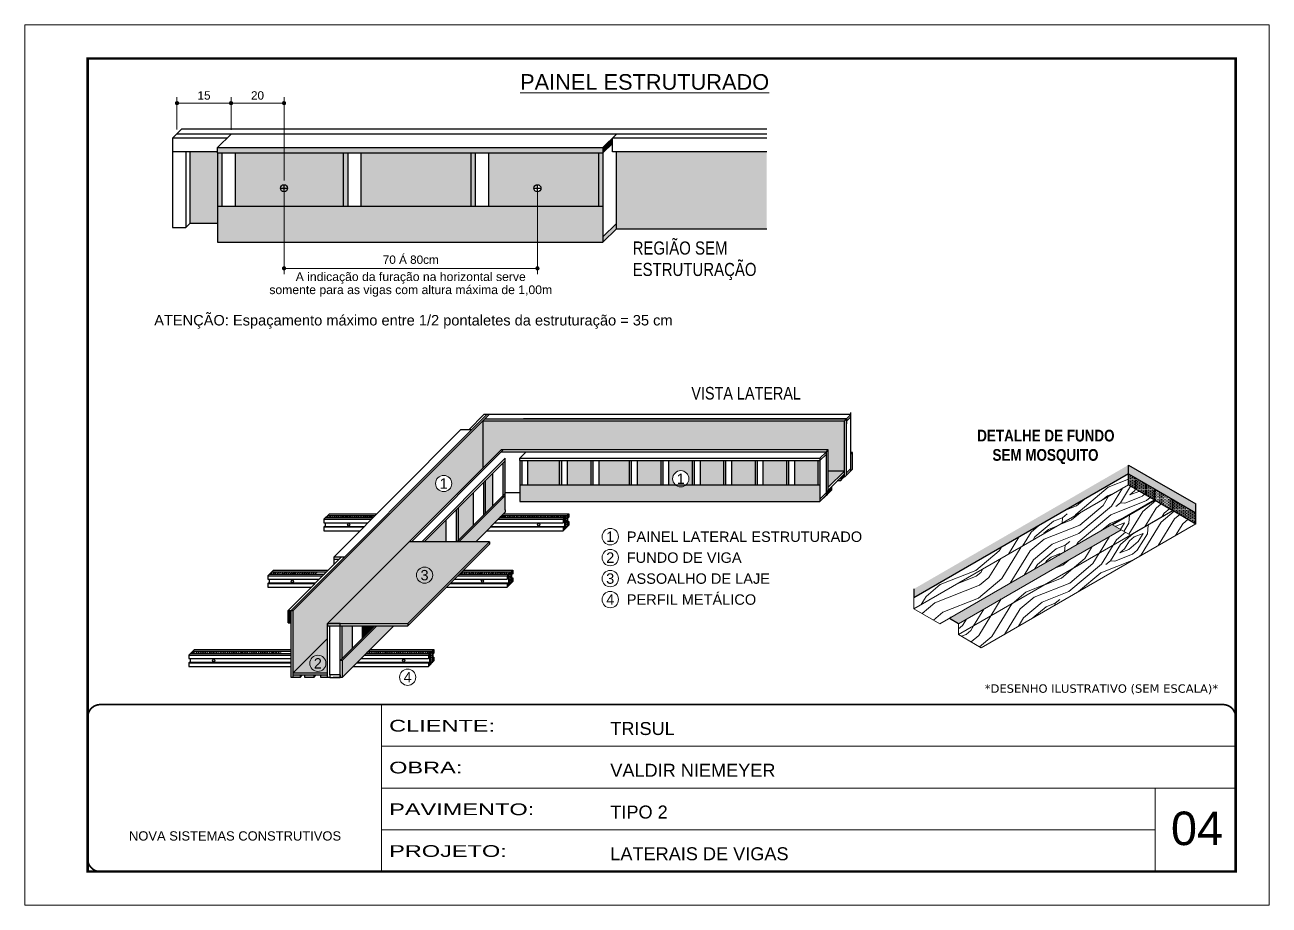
# Model space of a CAD drawing. Extents: x 3330 to 22105, y 1197 to 30204.
# Drawn here: x 17615 to 19100, y 28763 to 29813 of the extents above; entities that cross this region are included whole.
import ezdxf
from ezdxf.enums import TextEntityAlignment as Align

# ---------------------------------------------------------------- set-up
doc = ezdxf.new("R2010")
doc.units = 0
doc.linetypes.add('CONTINUO', pattern=[0])
doc.linetypes.add('DASHED', pattern=[0.75, 0.5, -0.25])
for name, color, linetype, lineweight in [('CARIMBO', 255, 'Continuous', 9), ('Demarcação 1', 251, 'Continuous', 9), ('Folhas', 255, 'Continuous', 9), ('fundo', 100, 'Continuous', 9), ('Madeira', 126, 'Continuous', 18), ('SARRAFO DE PRESSAO', 251, 'DASHED', 9)]:
    doc.layers.add(name, color=color, linetype=linetype, lineweight=lineweight)
for name, color, linetype in [('COTA', 241, 'Continuous'), ('HACHURA MADEIRAS', 1, 'Continuous'), ('material do compensado', 7, 'Continuous'), ('texto', 7, 'Continuous')]:
    doc.layers.add(name, color=color, linetype=linetype)
doc.layers.add('Demarcação 2', color=7, linetype='Continuous', lineweight=9, true_color=0xe0e0e0)
doc.styles.add('ARIAL', font='arial.ttf')
doc.styles.add('CESAR1', font='arial.ttf', dxfattribs={"oblique": 15})
doc.styles.add('ROMANC', font='techb___.ttf', dxfattribs={"height": 2.5})
doc.styles.get("Standard").update_dxf_attribs({"font": 'arial.ttf'})
doc.styles.add('stylellllll', font='verdana.ttf', dxfattribs={"height": 2})
doc.styles.add('Tecnologia', font='')
doc.styles.add('texto', font='ARIALN.TTF')
doc.styles.get('Tecnologia').set_extended_font_data('Forgotten Futurist')
doc.dimstyles.new('1x', dxfattribs={"dimtxt": 10, "dimasz": 5, "dimexe": 7, "dimexo": 5, "dimgap": 4, "dimtad": 1, "dimdec": 1, "dimdsep": 46, "dimtxsty": 'Standard', "dimblk": 'DOT', "dimcen": 0.09, "dimclrd": 4, "dimclre": 4, "dimclrt": 2, "dimadec": 0, "dimazin": 2, "dimtfac": 1, "dimtdec": 1, "dimtmove": 0, "dimatfit": 3, "dimldrblk": 'DOT', "dimfxl": 1, "dimtolj": 1, "dimtzin": 0, "dimlwd": 9, "dimlwe": 9, "dimarcsym": 0})
pattern_1 = [(45, (15393.5628, 77452.4135), (0.99436891, 3.64601934), [4.6875, -0.9375, 0, -0.9375])]
pattern_2 = [(355, (-30733.11, 26415.57), (111.07494, 93.20294), [5.12645, -97.40264]), (85, (-30689.13, 26447.74), (-93.20294, 111.07494), [10.2529, -92.27619]), (40, (-30710.45, 26439.314), (8.936, 102.13894), [7.24881, -21.74642, 7.24881, -14.497615, 50.751904, -43.50449]), (40, (-30738.666, 26410.91), (8.936, 102.13894), [7.24983, -14.49967, 7.24983, -115.99871]), (40, (-30702.02, 26417.99), (8.936, 102.13894), [7.24983, -137.7482]), (40, (-30692.256, 26411.99), (8.936, 102.13894), [7.24983, -137.7482]), (40, (-30706.68, 26423.55), (8.936, 102.13894), [7.24983, -137.7482]), (40, (-30711.344, 26429.1), (8.936, 102.13894), [14.49967, -130.49838]), (40, (-30679.11, 26503.47), (8.936, 102.13894), [14.49967, -130.49838]), (40, (-30721.11, 26435.1), (8.936, 102.13894), [28.99933, -115.99871]), (40, (-30725.77, 26440.655), (8.936, 102.13894), [28.99933, -115.99871]), (40, (-30656.7, 26465.49), (8.936, 102.13894), [28.99933, -115.99871]), (40, (-30729.984, 26451.315), (8.936, 102.13894), [21.7497, -123.24834]), (40, (-30749.07, 26468.42), (8.936, 102.13894), [21.7497, -123.24834]), (40, (-30739.75, 26457.316), (8.936, 102.13894), [21.7497, -123.24834]), (40, (-30670.68, 26482.15), (8.936, 102.13894), [36.24951, -108.74853]), (40, (-30680.45, 26488.15), (8.936, 102.13894), [36.24951, -108.74853]), (40, (-30672.47, 26461.72), (8.936, 102.13894), [50.74931, -94.24873]), (21.56505, (-30722.004, 26424.887), (102.138945, -8.936), [11.4631, -217.79893]), (21.56505, (-30698.896, 26453.74), (102.138945, -8.936), [11.4631, -217.79893]), (21.56505, (-30704.896, 26443.974), (102.138945, -8.936), [11.4631, -217.79893]), (21.56505, (-30728.005, 26415.12), (102.138945, -8.936), [22.9262, -206.33583]), (21.56505, (-30703.556, 26459.295), (102.138945, -8.936), [34.3893, -194.87273]), (21.56505, (-30713.323, 26465.296), (102.138945, -8.936), [45.8524, -183.40963]), (21.56505, (-30723.09, 26471.296), (102.138945, -8.936), [45.8524, -183.40963]), (21.56505, (-30735.73, 26503.28), (102.138945, -8.936), [45.8524, -183.40963]), (21.56505, (-30736.624, 26493.064), (102.138945, -8.936), [57.3155, -171.94653]), (21.56505, (-30732.41, 26482.404), (102.138945, -8.936), [57.3155, -171.94653]), (58.43495, (-30700.236, 26438.42), (8.936, 102.138945), [11.4631, -217.79893]), (58.43495, (-30716.45, 26429.547), (8.936, 102.138945), [11.4631, -217.79893]), (58.43495, (-30733.11, 26415.567), (8.936, 102.138945), [22.9262, -206.33583]), (58.43495, (-30701.13, 26428.207), (8.936, 102.138945), [22.9262, -206.33583]), (58.43495, (-30743.773, 26411.353), (8.936, 102.138945), [34.3893, -194.87273]), (58.43495, (-30753.986, 26412.247), (8.936, 102.138945), [45.8524, -183.40963]), (58.43495, (-30661.615, 26409.31), (8.936, 102.138945), [45.8524, -183.40963]), (58.43495, (-30696.47, 26422.653), (8.936, 102.138945), [45.8524, -183.40963]), (58.43495, (-30676.935, 26410.65), (8.936, 102.138945), [57.3155, -171.94653]), (58.43495, (-30686.703, 26416.652), (8.936, 102.138945), [57.3155, -171.94653])]
pattern_3 = [(0, (-19840.5948, 18661.6152), (0.82275303, 1.645506056), [0, -1.645506056])]

# ---------------------------------------------------------------- blocks, each defined once
blk = doc.blocks.new('9999999999')
at = {"color": 30, "linetype": 'CONTINUO'}
for p, q in [((98564.6, 34230.2), (98564.6, 34429.4)), ((98564.6, 34379.6), (99584, 34379.6)), ((98564.6, 34329.8), (99488, 34329.8)), ((99584, 34329.8), (99488, 34329.8)), ((99488, 34329.8), (99488, 34230.2)), ((98564.6, 34280), (99488, 34280))]:
    blk.add_line(p, q, dxfattribs=at)
at = {"color": 30, "linetype": 'CONTINUO', "const_width": 2}
blk.add_lwpolyline([(99584, 34230.2), (99584, 34414.4, 0.414214), (99569, 34429.4), (98229, 34429.4, 0.414214), (98214, 34414.4), (98214, 34245.2, 0.414214), (98229, 34230.2), (99584, 34230.2)], format="xyb", dxfattribs=at)
at = {"layer": 'Folhas'}
blk.add_lwpolyline([(98139, 34190.2), (99624, 34190.2), (99624, 35240.2), (98139, 35240.2)], close=True, dxfattribs=at)
at = {"layer": 'Folhas', "color": 30, "const_width": 3}
blk.add_lwpolyline([(98214, 34230.2), (99584, 34230.2), (99584, 35200.2), (98214, 35200.2)], close=True, dxfattribs=at)
at = {"color": 7, "linetype": 'Continuous', "ltscale": 5, "style": 'ARIAL'}
for s, height, p in [('TRISUL', 15.48, (98837.7, 34393.1)), ('VALDIR NIEMEYER', 15.483, (98837.7, 34343.3)), ('TIPO 2', 15.48, (98837.7, 34293.5)), ('NOVA SISTEMAS CONSTRUTIVOS', 11.059, (98263.2, 34267.2)), ('LATERAIS DE VIGAS', 15.483, (98837.7, 34243.7))]:
    blk.add_text(s, height=height, dxfattribs=at).set_placement(p)
at = {"layer": 'Folhas', "color": 7, "style": 'Tecnologia', "width": 1.5}
for s, p in [('CLIENTE:', (98573.7, 34397.2)), ('OBRA:', (98573.7, 34347.3)), ('PAVIMENTO:', (98573.7, 34297.5)), ('PROJETO:', (98573.7, 34247.7))]:
    blk.add_text(s, height=14, dxfattribs=at).set_placement(p)
blk = doc.blocks.new('_Dot')
at = {"color": 0, "linetype": 'ByBlock', "lineweight": -2}
blk.add_line((-0.5, 0), (-1, 0), dxfattribs=at)
at = {"color": 0, "linetype": 'ByBlock', "const_width": 0.5}
blk.add_lwpolyline([(-0.25, 0, 1), (0.25, 0, 1)], format="xyb", close=True, dxfattribs=at)
blk = doc.blocks.new('*D251')
at = {"layer": 'COTA', "color": 4, "lineweight": 9, "transparency": 16777216}
for p, q in [((17796.1, 29688.3), (17796.1, 29726.8)), ((17801.1, 29719.8), (17855.6, 29719.8)), ((17860.6, 29688), (17860.6, 29726.8))]:
    blk.add_line(p, q, dxfattribs=at)
at = {"layer": 'Defpoints', "color": 0, "transparency": 16777216}
for p in [(17860.6, 29719.8), (17796.1, 29683.3), (17860.6, 29683)]:
    blk.add_point(p, dxfattribs=at)
at = {"layer": 'COTA', "color": 4, "lineweight": 9, "transparency": 16777216, "xscale": 5, "yscale": 5, "zscale": 5, "rotation": 180}
blk.add_blockref('_Dot', (17796.1, 29719.8), dxfattribs=at)
at = {"layer": 'COTA', "color": 4, "lineweight": 9, "transparency": 16777216, "xscale": 5, "yscale": 5, "zscale": 5}
blk.add_blockref('_Dot', (17860.6, 29719.8), dxfattribs=at)
at = {"layer": 'COTA', "color": 2, "transparency": 16777216, "insert": (17828.4, 29728.9), "char_height": 10, "attachment_point": 5}
blk.add_mtext('\\A1;15', dxfattribs=at)
blk = doc.blocks.new('*D252')
at = {"layer": 'COTA', "color": 4, "lineweight": 9, "transparency": 16777216}
for p, q in [((17860.6, 29688), (17860.6, 29726.8)), ((17865.6, 29719.8), (17918.9, 29719.8)), ((17923.9, 29627.5), (17923.9, 29726.8))]:
    blk.add_line(p, q, dxfattribs=at)
at = {"layer": 'Defpoints', "color": 0, "transparency": 16777216}
for p in [(17923.9, 29719.8), (17860.6, 29683), (17923.9, 29622.5)]:
    blk.add_point(p, dxfattribs=at)
at = {"layer": 'COTA', "color": 4, "lineweight": 9, "transparency": 16777216, "xscale": 5, "yscale": 5, "zscale": 5, "rotation": 180}
blk.add_blockref('_Dot', (17860.6, 29719.8), dxfattribs=at)
at = {"layer": 'COTA', "color": 4, "lineweight": 9, "transparency": 16777216, "xscale": 5, "yscale": 5, "zscale": 5}
blk.add_blockref('_Dot', (17923.9, 29719.8), dxfattribs=at)
at = {"layer": 'COTA', "color": 2, "transparency": 16777216, "insert": (17892.2, 29728.9), "char_height": 10, "attachment_point": 5}
blk.add_mtext('\\A1;20', dxfattribs=at)
blk = doc.blocks.new('*D253')
at = {"layer": 'COTA', "color": 4, "lineweight": 9, "transparency": 16777216}
for p, q in [((17923.9, 29617.5), (17923.9, 29515.7)), ((18226.3, 29617.5), (18226.3, 29515.7)), ((17928.9, 29522.7), (18221.3, 29522.7))]:
    blk.add_line(p, q, dxfattribs=at)
at = {"layer": 'Defpoints', "color": 0, "transparency": 16777216}
for p in [(17923.9, 29622.5), (18226.3, 29622.5), (18226.3, 29522.7)]:
    blk.add_point(p, dxfattribs=at)
at = {"layer": 'COTA', "color": 4, "lineweight": 9, "transparency": 16777216, "xscale": 5, "yscale": 5, "zscale": 5, "rotation": 180}
blk.add_blockref('_Dot', (17923.9, 29522.7), dxfattribs=at)
at = {"layer": 'COTA', "color": 4, "lineweight": 9, "transparency": 16777216, "xscale": 5, "yscale": 5, "zscale": 5}
blk.add_blockref('_Dot', (18226.3, 29522.7), dxfattribs=at)
at = {"layer": 'COTA', "color": 2, "transparency": 16777216, "insert": (18075.1, 29533), "char_height": 10, "attachment_point": 5}
blk.add_mtext('\\A1;70 Á 80cm', dxfattribs=at)

msp = doc.modelspace()

# ---------------------------------------------------------------- hatches: boundary and pattern name
for points in [[(18315.75, 29671.74), (18315.75, 29678.12), (18304.4, 29666.86), (18304.4, 29660.49)], [(18146.8, 29596.77), (18152.13, 29596.77), (18152.13, 29660.49), (18146.8, 29660.49)], [(18592.66, 29273.43), (18592.66, 29277.62), (18588.43, 29273.43), (18588.43, 29269.23)], [(18577.49, 29262.58), (18571.51, 29256.65), (18571.51, 29252.45), (18577.49, 29258.39)], [(17932.26, 29114.61), (17928.6, 29114.61), (17928.6, 29099.75), (17932.26, 29099.75)]]:
    msp.add_hatch(color=256).paths.add_polyline_path(points)
at = {"linetype": 'ByBlock', "ltscale": 2}
for points in [[(17844.23, 29596.78), (17849.56, 29596.78), (17849.56, 29660.38), (17844.23, 29660.38)], [(18304.4, 29666.86), (17844.35, 29666.86), (17844.35, 29660.49), (18304.4, 29660.49)], [(17994.42, 29596.77), (17999.74, 29596.77), (17999.74, 29660.38), (17994.42, 29660.38)], [(18602.28, 29303.22), (18600.27, 29303.22), (18600.27, 29300.98)], [(18185.37, 29249.28), (18187.72, 29251.63), (18187.72, 29293.07), (18185.37, 29290.72)], [(18205.02, 29264.52), (18207.46, 29264.52), (18207.46, 29293.23), (18205.02, 29293.23)], [(18252.29, 29264.52), (18254.73, 29264.52), (18254.73, 29293.23), (18252.29, 29293.23)], [(18289.83, 29264.52), (18292.27, 29264.52), (18292.27, 29293.23), (18289.83, 29293.23)], [(18335.76, 29264.52), (18338.2, 29264.52), (18338.2, 29293.23), (18335.76, 29293.23)], [(18373.29, 29264.52), (18375.73, 29264.52), (18375.73, 29293.23), (18373.29, 29293.23)], [(18410.83, 29264.52), (18413.27, 29264.52), (18413.27, 29293.23), (18410.83, 29293.23)], [(18448.36, 29264.52), (18450.8, 29264.52), (18450.8, 29293.23), (18448.36, 29293.23)], [(18485.89, 29264.52), (18488.33, 29264.52), (18488.33, 29293.23), (18485.89, 29293.23)], [(18523.43, 29264.52), (18525.87, 29264.52), (18525.87, 29293.23), (18523.43, 29293.23)], [(18560.96, 29264.52), (18563.4, 29264.52), (18563.4, 29293.23), (18560.96, 29293.23)], [(18162.03, 29228.42), (18164.38, 29230.77), (18164.38, 29270.07), (18162.03, 29267.72)], [(18185.47, 29249.39), (18185.47, 29251.87), (18132.08, 29198.47), (18132.08, 29196.58), (18132.67, 29196.58)], [(18131.97, 29237.33), (18129.62, 29234.97), (18129.62, 29196.48), (18131.97, 29196.48)], [(18034.81, 29096.45), (18032.24, 29096.45), (17990.78, 29055), (17993.35, 29055)], [(18017.6, 29081.81), (18019.95, 29084.16), (18019.95, 29096.35), (18017.6, 29096.35)]]:
    msp.add_hatch(color=256, dxfattribs=at).paths.add_polyline_path(points)
h = msp.add_hatch(color=256)
h.paths.add_polyline_path([(18304.4, 29560.23), (18304.4, 29553.86), (18320.63, 29569.95), (18320.63, 29576.33)])
h.paths.add_polyline_path([(18299.08, 29596.77), (18304.4, 29596.77), (18304.4, 29660.49), (18299.08, 29660.49)])
at = {"linetype": 'Continuous', "ltscale": 1.5}
h = msp.add_hatch(dxfattribs=at)
h.set_pattern_fill('ANSI36', color=256, scale=15, style=0)
h.set_pattern_definition(pattern_1)
h.paths.add_polyline_path([(17976.03, 29227.9), (17973.53, 29225.4), (18030.09, 29225.4), (18032.58, 29227.9)])
h = msp.add_hatch(dxfattribs=at)
h.set_pattern_fill('ANSI36', color=256, scale=15, style=0)
h.set_pattern_definition(pattern_1)
h.paths.add_polyline_path([(18261.72, 29227.9), (18183.99, 29227.9), (18181.48, 29225.4), (18259.21, 29225.4)])
h.paths.add_polyline_path([(18261.72, 29227.9), (18259.21, 29225.4), (18259.21, 29211.78), (18261.72, 29214.29)])
h = msp.add_hatch(dxfattribs=at)
h.set_pattern_fill('ANSI36', color=256, scale=15, style=0)
h.set_pattern_definition(pattern_1)
h.paths.add_polyline_path([(17909.05, 29160.53), (17906.55, 29158.03), (17963.11, 29158.03), (17965.6, 29160.53)])
h = msp.add_hatch(dxfattribs=at)
h.set_pattern_fill('ANSI36', color=256, scale=15, style=0)
h.set_pattern_definition(pattern_1)
h.paths.add_polyline_path([(18194.74, 29160.53), (18192.23, 29158.03), (18192.23, 29144.41), (18194.74, 29146.92)])
h.paths.add_polyline_path([(18135.74, 29160.53), (18133.23, 29158.03), (18192.23, 29158.03), (18194.74, 29160.53)])
h = msp.add_hatch(dxfattribs=at)
h.set_pattern_fill('ANSI36', color=256, scale=15, style=0)
h.set_pattern_definition(pattern_1)
h.paths.add_polyline_path([(17814.98, 29065.91), (17812.47, 29063.4), (17919.94, 29063.4), (17919.94, 29065.91)])
h = msp.add_hatch(dxfattribs=at)
h.set_pattern_fill('ANSI36', color=256, scale=15, style=0)
h.set_pattern_definition(pattern_1)
h.paths.add_polyline_path([(18100.67, 29065.91), (18098.16, 29063.4), (18098.16, 29049.79), (18100.67, 29052.3)])
h.paths.add_polyline_path([(18024.56, 29065.91), (18022.06, 29063.4), (18098.16, 29063.4), (18100.67, 29065.91)])
at = {"linetype": 'ByBlock', "ltscale": 2}
h = msp.add_hatch(color=256, dxfattribs=at)
h.paths.add_polyline_path([(17943.05, 29037.62), (17934.83, 29037.62), (17934.83, 29034.7), (17943.05, 29034.7)])
h.paths.add_polyline_path([(17959.35, 29037.62), (17948.56, 29037.62), (17948.56, 29034.7), (17959.35, 29034.7)])
h.paths.add_polyline_path([(17975.9, 29037.62), (17967.68, 29037.62), (17967.68, 29034.7), (17975.9, 29034.7)])
at = {"layer": 'Demarcação 1'}
h = msp.add_hatch(color=256, dxfattribs=at)
h.paths.add_polyline_path([(17954.56, 29051.51, 1), (17973.92, 29051.51, 1)], flags=17)
h.paths.add_polyline_path([(17975.9, 29099.22), (18160.94, 29284.26), (18160.94, 29340.73), (18160.94, 29340.73), (17934.83, 29114.62), (17934.83, 29040.18), (17975.9, 29081.25)])
h.paths.add_polyline_path([(18104.75, 29266.05, -1), (18124.11, 29266.05, -1)], flags=16)
h.paths.add_polyline_path([(17956.36, 29042.26), (17972.12, 29042.26), (17972.12, 29060.82), (17956.36, 29060.82)], flags=24)
h.paths.add_polyline_path([(18106.55, 29256.8), (18122.31, 29256.8), (18122.31, 29275.35), (18106.55, 29275.35)], flags=24)
for points in [[(18160.94, 29284.26), (18182.88, 29306.2), (18573.44, 29306.2), (18573.44, 29280.57), (18592.66, 29280.57), (18592.66, 29340.73), (18160.94, 29340.73)], [(18573.44, 29280.57), (18573.44, 29261.51), (18592.66, 29280.57)]]:
    msp.add_hatch(color=256, dxfattribs=at).paths.add_polyline_path(points)
h = msp.add_hatch(color=256, dxfattribs=at)
h.paths.add_polyline_path([(17934.83, 29040.18), (17975.9, 29040.18), (17975.9, 29081.25)])
h.paths.add_polyline_path([(17954.56, 29051.51, -1), (17973.92, 29051.51, -1)], flags=16)
h.paths.add_polyline_path([(17956.36, 29042.26), (17972.12, 29042.26), (17972.12, 29060.82), (17956.36, 29060.82)], flags=24)
at = {"layer": 'Demarcação 2'}
for points in [[(17844.35, 29660.49), (17844.35, 29660.49), (17844.35, 29660.49), (17844.35, 29661.55), (17811.35, 29661.55), (17811.35, 29576.33), (17844.35, 29576.33)], [(17865.9, 29596.78), (17994.53, 29596.77), (17994.53, 29660.49), (17865.9, 29660.49)], [(18016.08, 29596.77), (18146.8, 29596.77), (18146.8, 29660.49), (18016.08, 29660.49)], [(18320.63, 29661.55), (18320.63, 29569.95), (18499.9, 29569.95), (18499.9, 29661.55)], [(18304.4, 29596.77), (17844.35, 29596.78), (17844.35, 29560.23), (17844.35, 29553.86), (18304.4, 29553.86)], [(18214.99, 29264.52), (18252.4, 29264.52), (18252.4, 29293.34), (18214.99, 29293.34)], [(18262.27, 29264.52), (18289.93, 29264.52), (18289.93, 29293.34), (18262.27, 29293.34)], [(18299.8, 29264.52), (18335.87, 29264.52), (18335.87, 29293.34), (18299.8, 29293.34)], [(18345.73, 29264.52), (18373.4, 29264.52), (18373.4, 29293.34), (18345.73, 29293.34)], [(18420.8, 29264.52), (18448.47, 29264.52), (18448.47, 29293.34), (18420.8, 29293.34)], [(18458.33, 29264.52), (18486, 29264.52), (18486, 29293.34), (18458.33, 29293.34)], [(18495.87, 29264.52), (18523.53, 29264.52), (18523.53, 29293.34), (18495.87, 29293.34)], [(18533.4, 29264.52), (18561.07, 29264.52), (18561.07, 29293.34), (18533.4, 29293.34)], [(18164.49, 29230.88), (18173.15, 29239.55), (18173.15, 29278.51), (18164.49, 29269.84)], [(18132.08, 29198.47), (18149.82, 29216.21), (18149.82, 29255.17), (18132.08, 29237.43)], [(18563.51, 29264.52), (18403.84, 29264.52, -0.3830345), (18390.91, 29264.52), (18205.12, 29264.52), (18205.12, 29244.52), (18563.51, 29244.52)], [(18187.83, 29234.66), (18187.83, 29251.74), (18132.67, 29196.58), (18152.67, 29196.58), (18187.82, 29231.74)], [(18091.23, 29196.58), (18117.41, 29196.58), (18117.41, 29222.76)], [(17993.14, 29057.35), (18005.38, 29069.6), (18005.38, 29096.45), (17993.14, 29096.45)], [(18055.1, 29096.45), (18049.62, 29096.45), (18034.81, 29096.45), (17993.35, 29055), (17993.35, 29034.7)], [(18020.06, 29084.27), (18032.24, 29096.45), (18020.06, 29096.45)]]:
    msp.add_hatch(color=256, dxfattribs=at).paths.add_polyline_path(points)
h = msp.add_hatch(color=256, dxfattribs=at)
h.paths.add_polyline_path([(18222.12, 29618.31, -1), (18230.49, 29618.31, -1)], flags=16)
h.paths.add_polyline_path([(18168.35, 29596.77), (18299.08, 29596.77), (18299.08, 29660.49), (18168.35, 29660.49)])
h = msp.add_hatch(color=256, dxfattribs=at)
h.paths.add_polyline_path([(18407.05, 29271.72, -1), (18387.69, 29271.72, -1)], flags=16)
h.paths.add_polyline_path([(18389.49, 29262.47), (18405.25, 29262.47), (18405.25, 29281.02), (18389.49, 29281.02)], flags=24)
h.paths.add_polyline_path([(18383.27, 29264.52), (18410.93, 29264.52), (18410.93, 29293.34), (18383.27, 29293.34)])
h = msp.add_hatch(color=256, dxfattribs=at)
h.paths.add_polyline_path([(17975.9, 29099.22), (17978.46, 29099.22), (17990.78, 29099.22), (18071.54, 29099.22), (18168.9, 29196.58), (18073.26, 29196.58)])
h.paths.add_polyline_path([(18083.64, 29147.2), (18099.5, 29147.2), (18099.5, 29166.09), (18083.64, 29166.09)], flags=24)
at = {"layer": 'fundo'}
h = msp.add_hatch(color=252, dxfattribs=at)
h.dxf.hatch_style = 1
h.paths.add_polyline_path([(18675.55, 29140.24), (18675.55, 29129.58), (18931.7, 29277.47), (18931.7, 29288.12)])
h = msp.add_hatch(color=252, dxfattribs=at)
h.dxf.hatch_style = 1
h.paths.add_polyline_path([(18962.77, 29270.18), (18931.7, 29288.12), (18931.7, 29277.47), (18962.77, 29259.52), (19012.11, 29231.04), (19012.11, 29241.69)])
h = msp.add_hatch(color=252, dxfattribs=at)
h.dxf.hatch_style = 1
h.paths.add_polyline_path([(18923.06, 29210.73), (18912.7, 29216.71), (18912.7, 29217.59), (18717.91, 29105.13), (18728.83, 29098.82)])
at = {"layer": 'HACHURA MADEIRAS'}
h = msp.add_hatch(dxfattribs=at)
h.set_pattern_fill('DOTS', scale=1.036539)
h.set_pattern_definition(pattern_3)
h.paths.add_polyline_path([(18962.77, 29246.5), (18962.77, 29259.52), (18931.7, 29277.47), (18931.7, 29264.44)])
h = msp.add_hatch(dxfattribs=at)
h.set_pattern_fill('DOTS', scale=1.036539)
h.set_pattern_definition(pattern_3)
h.paths.add_polyline_path([(18963.53, 29259.09), (18963.53, 29246.06), (18984.67, 29233.86), (18984.67, 29246.88)])
h = msp.add_hatch(dxfattribs=at)
h.set_pattern_fill('DOTS', scale=1.036539)
h.set_pattern_definition(pattern_3)
h.paths.add_polyline_path([(18984.97, 29246.71), (18984.97, 29233.68), (19012.11, 29218.02), (19012.11, 29231.04)])
at = {"layer": 'Madeira'}
h = msp.add_hatch(dxfattribs=at)
h.set_pattern_fill('PATRON00077', color=256, scale=102.529099, angle=355, pattern_type=2)
h.set_pattern_definition(pattern_2)
h.paths.add_polyline_path([(18675.55, 29129.58), (18675.55, 29116.56), (18931.7, 29264.44), (18931.7, 29277.47)])
h = msp.add_hatch(dxfattribs=at)
h.set_pattern_fill('PATRON00077', color=256, scale=102.529099, angle=355, pattern_type=2)
h.set_pattern_definition([(355, (369.41, -42825), (111.07494, 93.20294), [5.12645, -97.40264]), (85, (413.39, -42792.83), (-93.20294, 111.07494), [10.25291, -92.27619]), (40, (392.07, -42801.256), (8.936, 102.138945), [7.248807, -21.74642, 7.248807, -14.497615, 50.751904, -43.504487]), (40, (363.85, -42829.66), (8.936, 102.138945), [7.24983, -14.499665, 7.24983, -115.99871]), (40, (400.495, -42822.58), (8.936, 102.138945), [7.24983, -137.74821]), (40, (410.26, -42828.58), (8.936, 102.138945), [7.24983, -137.74821]), (40, (395.834, -42817.02), (8.936, 102.138945), [7.24983, -137.74821]), (40, (391.174, -42811.47), (8.936, 102.138945), [14.49967, -130.49838]), (40, (423.41, -42737.1), (8.936, 102.138945), [14.49967, -130.49838]), (40, (381.41, -42805.47), (8.936, 102.138945), [28.99933, -115.99871]), (40, (376.75, -42799.915), (8.936, 102.138945), [28.99933, -115.99871]), (40, (445.82, -42775.08), (8.936, 102.138945), [28.99933, -115.99871]), (40, (372.534, -42789.254), (8.936, 102.138945), [21.7497, -123.24834]), (40, (353.446, -42772.15), (8.936, 102.138945), [21.7497, -123.24834]), (40, (362.77, -42783.254), (8.936, 102.138945), [21.7497, -123.24834]), (40, (431.84, -42758.42), (8.936, 102.138945), [36.24951, -108.74853]), (40, (422.07, -42752.42), (8.936, 102.138945), [36.24951, -108.74853]), (40, (430.05, -42778.85), (8.936, 102.138945), [50.74931, -94.24873]), (21.56505, (380.514, -42815.683), (102.138945, -8.936), [11.4631, -217.79893]), (21.56505, (403.62, -42786.83), (102.138945, -8.936), [11.4631, -217.79893]), (21.56505, (397.62, -42796.595), (102.138945, -8.936), [11.4631, -217.79893]), (21.56505, (374.513, -42825.45), (102.138945, -8.936), [22.9262, -206.33583]), (21.56505, (398.96, -42781.275), (102.138945, -8.936), [34.3893, -194.87273]), (21.56505, (389.195, -42775.274), (102.138945, -8.936), [45.8524, -183.40963]), (21.56505, (379.43, -42769.273), (102.138945, -8.936), [45.8524, -183.40963]), (21.56505, (366.79, -42737.29), (102.138945, -8.936), [45.8524, -183.40963]), (21.56505, (365.894, -42747.505), (102.138945, -8.936), [57.31551, -171.94653]), (21.56505, (370.108, -42758.166), (102.138945, -8.936), [57.31551, -171.94653]), (58.43495, (402.28, -42802.15), (8.936, 102.138945), [11.4631, -217.79893]), (58.43495, (386.067, -42811.023), (8.936, 102.138945), [11.4631, -217.79893]), (58.43495, (369.406, -42825.003), (8.936, 102.138945), [22.9262, -206.33583]), (58.43495, (401.39, -42812.363), (8.936, 102.138945), [22.9262, -206.33583]), (58.43495, (358.745, -42829.216), (8.936, 102.138945), [34.3893, -194.87273]), (58.43495, (348.53, -42828.323), (8.936, 102.138945), [45.8524, -183.40963]), (58.43495, (440.903, -42831.26), (8.936, 102.138945), [45.8524, -183.40963]), (58.43495, (406.05, -42817.917), (8.936, 102.138945), [45.8524, -183.40963]), (58.43495, (425.583, -42829.92), (8.936, 102.138945), [57.31551, -171.94653]), (58.43495, (415.815, -42823.917), (8.936, 102.138945), [57.31551, -171.94653])])
h.paths.add_polyline_path([(18675.55, 29116.56), (18706.63, 29098.61), (18962.77, 29246.5), (18931.7, 29264.44)])
h = msp.add_hatch(dxfattribs=at)
h.set_pattern_fill('PATRON00077', color=256, scale=102.529099, angle=355, pattern_type=2)
h.set_pattern_definition([(355, (-30755.08, 26428.31), (111.07494, 93.20294), [5.12645, -97.40264]), (85, (-30711.09, 26460.48), (-93.20294, 111.07494), [10.2529, -92.27619]), (40, (-30732.414, 26452.05), (8.936, 102.13894), [7.24881, -21.74642, 7.24881, -14.497615, 50.751904, -43.50449]), (40, (-30760.63, 26423.646), (8.936, 102.13894), [7.24983, -14.49967, 7.24983, -115.99871]), (40, (-30723.99, 26430.73), (8.936, 102.13894), [7.24983, -137.7482]), (40, (-30714.22, 26424.73), (8.936, 102.13894), [7.24983, -137.7482]), (40, (-30728.65, 26436.286), (8.936, 102.13894), [7.24983, -137.7482]), (40, (-30733.31, 26441.84), (8.936, 102.13894), [14.49967, -130.49838]), (40, (-30701.07, 26516.21), (8.936, 102.13894), [14.49967, -130.49838]), (40, (-30743.075, 26447.84), (8.936, 102.13894), [28.99933, -115.99871]), (40, (-30747.735, 26453.394), (8.936, 102.13894), [28.99933, -115.99871]), (40, (-30678.664, 26478.23), (8.936, 102.13894), [28.99933, -115.99871]), (40, (-30751.95, 26464.055), (8.936, 102.13894), [21.7497, -123.24834]), (40, (-30771.036, 26481.16), (8.936, 102.13894), [21.7497, -123.24834]), (40, (-30761.716, 26470.055), (8.936, 102.13894), [21.7497, -123.24834]), (40, (-30692.644, 26494.89), (8.936, 102.13894), [36.24951, -108.74853]), (40, (-30702.41, 26500.89), (8.936, 102.13894), [36.24951, -108.74853]), (40, (-30694.43, 26474.46), (8.936, 102.13894), [50.74931, -94.24873]), (21.56505, (-30743.97, 26437.626), (102.138945, -8.936), [11.4631, -217.79893]), (21.56505, (-30720.86, 26466.48), (102.138945, -8.936), [11.4631, -217.79893]), (21.56505, (-30726.86, 26456.714), (102.138945, -8.936), [11.4631, -217.79893]), (21.56505, (-30749.97, 26427.86), (102.138945, -8.936), [22.9262, -206.33583]), (21.56505, (-30725.52, 26472.035), (102.138945, -8.936), [34.3893, -194.87273]), (21.56505, (-30735.287, 26478.035), (102.138945, -8.936), [45.8524, -183.40963]), (21.56505, (-30745.054, 26484.036), (102.138945, -8.936), [45.8524, -183.40963]), (21.56505, (-30757.694, 26516.02), (102.138945, -8.936), [45.8524, -183.40963]), (21.56505, (-30758.59, 26505.804), (102.138945, -8.936), [57.3155, -171.94653]), (21.56505, (-30754.375, 26495.143), (102.138945, -8.936), [57.3155, -171.94653]), (58.43495, (-30722.2, 26451.16), (8.936, 102.138945), [11.4631, -217.79893]), (58.43495, (-30738.415, 26442.286), (8.936, 102.138945), [11.4631, -217.79893]), (58.43495, (-30755.076, 26428.306), (8.936, 102.138945), [22.9262, -206.33583]), (58.43495, (-30723.094, 26440.946), (8.936, 102.138945), [22.9262, -206.33583]), (58.43495, (-30765.737, 26424.093), (8.936, 102.138945), [34.3893, -194.87273]), (58.43495, (-30775.95, 26424.986), (8.936, 102.138945), [45.8524, -183.40963]), (58.43495, (-30683.58, 26422.05), (8.936, 102.138945), [45.8524, -183.40963]), (58.43495, (-30718.434, 26435.392), (8.936, 102.138945), [45.8524, -183.40963]), (58.43495, (-30698.9, 26423.39), (8.936, 102.138945), [57.3155, -171.94653]), (58.43495, (-30708.667, 26429.39), (8.936, 102.138945), [57.3155, -171.94653])])
h.paths.add_polyline_path([(18933.83, 29204.51), (18984.67, 29233.86), (18963.01, 29246.42), (18912.7, 29216.71)])
h = msp.add_hatch(dxfattribs=at)
h.set_pattern_fill('PATRON00077', color=256, scale=102.529099, angle=355, pattern_type=2)
h.set_pattern_definition(pattern_2)
h.paths.add_polyline_path([(18755.98, 29070.14), (19012.11, 29218.02), (18984.97, 29233.68), (18728.92, 29085.85)])
h = msp.add_hatch(dxfattribs=at)
h.set_pattern_fill('PATRON00077', color=256, scale=102.529099, angle=355, pattern_type=2)
h.set_pattern_definition(pattern_2)
h.paths.add_polyline_path([(18934.2, 29204.3), (18922.92, 29210.81), (18728.76, 29098.78), (18728.83, 29085.8)])

# ---------------------------------------------------------------- linework, layer by layer
at = {"linetype": 'ByBlock', "ltscale": 2}
for p, q in [((17790.92, 29678.12), (17801.36, 29688.56)), ((17790.92, 29678.12), (17790.92, 29661.55)), ((17860.57, 29682.96), (17844.35, 29666.86)), ((18320.63, 29682.95), (18304.4, 29666.86)), ((18315.75, 29671.74), (18304.4, 29660.49)), ((18315.75, 29661.55), (18315.75, 29678.12)), ((17790.92, 29661.55), (17790.92, 29571.49)), ((17806.52, 29661.55), (17806.52, 29571.49)), ((17811.35, 29661.55), (17811.35, 29576.33)), ((17844.35, 29666.86), (18304.4, 29666.86)), ((17844.35, 29660.49), (17844.35, 29666.86)), ((17844.35, 29660.49), (17844.35, 29553.86)), ((17844.35, 29660.49), (17844.35, 29560.23)), ((17844.35, 29660.49), (18304.4, 29660.49)), ((17849.67, 29660.49), (17849.67, 29596.78)), ((17865.9, 29596.78), (17865.9, 29660.49)), ((17994.53, 29660.49), (17994.53, 29596.77)), ((17999.85, 29660.49), (17999.85, 29596.77)), ((18016.08, 29596.77), (18016.08, 29660.49)), ((18146.8, 29660.49), (18146.8, 29596.77)), ((18152.13, 29660.49), (18152.13, 29596.77)), ((18168.35, 29596.77), (18168.35, 29660.49)), ((18299.08, 29660.49), (18299.08, 29596.77)), ((18304.4, 29666.86), (18304.4, 29553.86)), ((18320.63, 29569.95), (18320.63, 29661.55)), ((17806.52, 29571.49), (17811.35, 29576.33)), ((17844.35, 29576.33), (17811.35, 29576.33)), ((17844.35, 29576.33), (17811.35, 29576.33)), ((18320.63, 29576.33), (18304.4, 29560.23)), ((18320.63, 29569.95), (18304.4, 29553.86)), ((18600.27, 29345.42), (18595.22, 29340.42)), ((18075.83, 29196.58), (18185.44, 29306.2)), ((18212.55, 29303.63), (18205.12, 29296.26)), ((18570.93, 29303.63), (18563.51, 29296.26)), ((18570.93, 29300.71), (18563.51, 29293.34)), ((18570.93, 29303.63), (18573.44, 29306.2)), ((18570.93, 29303.63), (18570.93, 29251.88)), ((18600.27, 29300.98), (18602.28, 29303.22)), ((18602.28, 29303.22), (18600.27, 29303.22)), ((18602.28, 29283.22), (18602.28, 29303.22)), ((18185.47, 29249.39), (18185.47, 29290.83)), ((18187.83, 29234.66), (18187.83, 29293.18)), ((18205.12, 29296.26), (18563.51, 29296.26)), ((18205.12, 29293.34), (18205.12, 29296.26)), ((18205.12, 29293.34), (18563.51, 29293.34)), ((18205.12, 29293.34), (18205.12, 29244.52)), ((18205.12, 29293.34), (18205.12, 29264.52)), ((18207.56, 29293.34), (18207.56, 29264.52)), ((18214.99, 29264.52), (18214.99, 29293.34)), ((18252.4, 29293.34), (18252.4, 29264.52)), ((18254.84, 29293.34), (18254.84, 29264.52)), ((18262.27, 29264.52), (18262.27, 29293.34)), ((18289.93, 29293.34), (18289.93, 29264.52)), ((18292.37, 29293.34), (18292.37, 29264.52)), ((18299.8, 29264.52), (18299.8, 29293.34)), ((18335.87, 29293.34), (18335.87, 29264.52)), ((18338.31, 29293.34), (18338.31, 29264.52)), ((18345.73, 29264.52), (18345.73, 29293.34)), ((18373.4, 29293.34), (18373.4, 29264.52)), ((18375.84, 29293.34), (18375.84, 29264.52)), ((18383.27, 29264.52), (18383.27, 29293.34)), ((18410.93, 29293.34), (18410.93, 29264.52)), ((18413.37, 29293.34), (18413.37, 29264.52)), ((18420.8, 29264.52), (18420.8, 29293.34)), ((18448.47, 29293.34), (18448.47, 29264.52)), ((18450.91, 29293.34), (18450.91, 29264.52)), ((18458.33, 29264.52), (18458.33, 29293.34)), ((18486, 29293.34), (18486, 29264.52)), ((18488.44, 29293.34), (18488.44, 29264.52)), ((18495.87, 29264.52), (18495.87, 29293.34)), ((18523.53, 29293.34), (18523.53, 29264.52)), ((18525.97, 29293.34), (18525.97, 29264.52)), ((18533.4, 29264.52), (18533.4, 29293.34)), ((18561.07, 29293.34), (18561.07, 29264.52)), ((18563.51, 29296.26), (18563.51, 29293.34)), ((18563.51, 29293.34), (18563.51, 29244.52)), ((18164.49, 29230.88), (18164.49, 29270.18)), ((18173.15, 29239.55), (18173.15, 29278.51)), ((18600.27, 29280.98), (18592.66, 29273.43)), ((18600.27, 29280.98), (18602.28, 29283.22)), ((18149.82, 29216.21), (18149.82, 29255.5)), ((18162.14, 29228.53), (18162.14, 29267.82)), ((18205.12, 29254.81), (18187.83, 29254.81)), ((18570.93, 29254.8), (18563.51, 29247.44)), ((18577.49, 29258.39), (18567.11, 29248.09)), ((18187.83, 29254.22), (18130.19, 29196.58)), ((18570.93, 29251.88), (18563.51, 29244.52)), ((18573.44, 29254.37), (18570.93, 29251.88)), ((17973.53, 29225.4), (18030.09, 29225.4)), ((17976.03, 29227.9), (18032.58, 29227.9)), ((17978.1, 29229.97), (18034.64, 29229.97)), ((18129.73, 29196.58), (18129.73, 29235.08)), ((18132.08, 29196.58), (18132.08, 29237.43)), ((18181.48, 29225.4), (18259.21, 29225.4)), ((18183.99, 29227.9), (18261.72, 29227.9)), ((18186.06, 29229.97), (18263.79, 29229.97)), ((18187.83, 29234.66), (18187.82, 29231.74)), ((18259.21, 29225.4), (18259.21, 29211.78)), ((18261.72, 29227.9), (18261.72, 29214.29)), ((18262.34, 29227.61), (18262.34, 29215.69)), ((18262.34, 29225.16), (18263.16, 29225.16)), ((18263.16, 29228.43), (18263.16, 29225.16)), ((17971.46, 29223.33), (17971.46, 29219.14)), ((17971.46, 29223.33), (18014.7, 29223.33)), ((17971.46, 29223.33), (18028.03, 29223.33)), ((17971.46, 29219.14), (18023.87, 29219.14)), ((17971.46, 29214.27), (18019.02, 29214.27)), ((17972.1, 29214.9), (18019.66, 29214.9)), ((17972.9, 29219.14), (17972.9, 29214.9)), ((18170.35, 29214.27), (18257.15, 29214.27)), ((18170.99, 29214.9), (18257.78, 29214.9)), ((18175.22, 29219.14), (18257.15, 29219.14)), ((18179.41, 29223.33), (18257.15, 29223.33)), ((18257.15, 29223.33), (18257.15, 29219.14)), ((18257.78, 29223.05), (18257.78, 29219.78)), ((18257.78, 29211.93), (18258.59, 29211.93)), ((18258.59, 29223.86), (18258.59, 29211.93)), ((18262.34, 29220.91), (18263.79, 29220.91)), ((18262.34, 29220.28), (18263.16, 29220.28)), ((18262.34, 29216.51), (18263.16, 29216.51)), ((18263.16, 29220.28), (18263.16, 29216.51)), ((17971.46, 29209.72), (18001.17, 29209.72)), ((17971.46, 29209.72), (18014.5, 29209.72)), ((18165.8, 29209.72), (18257.15, 29209.72)), ((18169.02, 29196.58), (18169.02, 29193.82)), ((17983.6, 29169.61), (17983.6, 29178.63)), ((17983.6, 29175.71), (17989.7, 29175.71)), ((17904.48, 29155.96), (17947.72, 29155.96)), ((17904.48, 29155.96), (17969.94, 29155.96)), ((17904.48, 29155.96), (17904.48, 29151.77)), ((17904.48, 29151.77), (17965.75, 29151.77)), ((17905.92, 29151.77), (17905.92, 29147.53)), ((17906.55, 29158.03), (17972.01, 29158.03)), ((17909.05, 29160.53), (17974.52, 29160.53)), ((17911.12, 29162.6), (17976.59, 29162.6)), ((18126.95, 29151.77), (18190.17, 29151.77)), ((18131.14, 29155.96), (18190.17, 29155.96)), ((18133.21, 29158.03), (18192.23, 29158.03)), ((18135.72, 29160.53), (18194.74, 29160.53)), ((18137.79, 29162.6), (18196.81, 29162.6)), ((18190.17, 29155.96), (18190.17, 29151.77)), ((18190.8, 29155.68), (18190.8, 29152.41)), ((18191.61, 29156.49), (18191.61, 29144.56)), ((18192.23, 29158.03), (18192.23, 29144.41)), ((18194.74, 29160.53), (18194.74, 29146.92)), ((18195.37, 29160.24), (18195.37, 29148.32)), ((18195.37, 29157.79), (18196.18, 29157.79)), ((18195.37, 29153.54), (18196.81, 29153.54)), ((18195.37, 29152.91), (18196.18, 29152.91)), ((18196.18, 29161.06), (18196.18, 29157.79)), ((18196.18, 29152.91), (18196.18, 29149.14)), ((17904.48, 29146.9), (17960.88, 29146.9)), ((17904.48, 29142.35), (17934.19, 29142.35)), ((17904.48, 29142.35), (17956.33, 29142.35)), ((17905.12, 29147.53), (17961.52, 29147.53)), ((18117.53, 29142.35), (18190.17, 29142.35)), ((18122.08, 29146.9), (18190.17, 29146.9)), ((18122.72, 29147.53), (18190.8, 29147.53)), ((18190.8, 29144.56), (18191.61, 29144.56)), ((18195.37, 29149.14), (18196.18, 29149.14)), ((17928.6, 29099.75), (17928.6, 29114.61)), ((17932.26, 29114.62), (17934.83, 29114.62)), ((17928.6, 29099.75), (17932.26, 29099.75)), ((17975.9, 29099.22), (17978.46, 29099.22)), ((17981.68, 29096.45), (18049.62, 29096.45)), ((17990.78, 29037.62), (17990.78, 29096.45)), ((17993.14, 29057.35), (17993.14, 29096.32)), ((18005.38, 29069.6), (18005.38, 29096.45)), ((18017.7, 29081.92), (18017.7, 29096.45)), ((18020.06, 29084.27), (18020.06, 29096.45)), ((18071.54, 29099.22), (18071.54, 29096.45)), ((17812.47, 29063.4), (17932.26, 29063.4)), ((17814.98, 29065.91), (17932.26, 29065.91)), ((17817.05, 29067.98), (17932.26, 29067.98)), ((18022.06, 29063.4), (18098.16, 29063.4)), ((18024.56, 29065.91), (18100.67, 29065.91)), ((18026.63, 29067.98), (18102.74, 29067.98)), ((18097.54, 29061.87), (18097.54, 29049.94)), ((18098.16, 29063.4), (18098.16, 29049.79)), ((18100.67, 29065.91), (18100.67, 29052.3)), ((18101.29, 29065.62), (18101.29, 29053.7)), ((18101.29, 29063.16), (18102.11, 29063.16)), ((18102.11, 29066.44), (18102.11, 29063.16)), ((17810.4, 29061.34), (17906.61, 29061.34)), ((17810.4, 29061.34), (17932.26, 29061.34)), ((17810.4, 29061.34), (17810.4, 29057.14)), ((17810.4, 29057.14), (17932.26, 29057.14)), ((17810.4, 29052.27), (17932.26, 29052.27)), ((17810.4, 29047.72), (17906.61, 29047.72)), ((17810.4, 29047.72), (17932.26, 29047.72)), ((17811.04, 29052.91), (17932.26, 29052.91)), ((17811.85, 29057.14), (17811.85, 29052.91)), ((18006.38, 29047.72), (18096.09, 29047.72)), ((18010.93, 29052.27), (18096.09, 29052.27)), ((18011.56, 29052.91), (18096.73, 29052.91)), ((18015.8, 29057.14), (18096.09, 29057.14)), ((18019.99, 29061.34), (18096.09, 29061.34)), ((18096.09, 29061.34), (18096.09, 29057.14)), ((18096.73, 29061.06), (18096.73, 29057.78)), ((18096.73, 29049.94), (18097.54, 29049.94)), ((18101.29, 29058.92), (18102.74, 29058.92)), ((18101.29, 29058.29), (18102.11, 29058.29)), ((18101.29, 29054.52), (18102.11, 29054.52)), ((18102.11, 29058.29), (18102.11, 29054.52)), ((17990.78, 29037.62), (17990.78, 29034.7))]:
    msp.add_line(p, q, dxfattribs=at)
for p, q in [((18499.9, 29688.56), (17801.36, 29688.56)), ((17855.69, 29678.12), (17790.92, 29678.12)), ((18499.9, 29682.96), (17795.75, 29682.96)), ((18499.9, 29678.12), (18315.75, 29678.12)), ((17844.35, 29661.55), (17790.92, 29661.55)), ((18499.9, 29661.55), (18315.75, 29661.55)), ((17844.22, 29596.78), (18304.4, 29596.77)), ((17790.92, 29571.49), (17806.52, 29571.49)), ((17844.35, 29553.86), (18304.4, 29553.86)), ((18165.99, 29348.34), (17932.26, 29114.62)), ((18168.56, 29348.34), (17934.83, 29114.62)), ((18162.33, 29348.34), (18144.24, 29330.25)), ((18600.27, 29348.34), (18162.33, 29348.34)), ((18600.27, 29348.34), (18595.22, 29343.3)), ((18600.27, 29283.22), (18600.27, 29350.58)), ((18600.27, 29280.98), (18600.27, 29348.34)), ((18134.34, 29330.25), (17983.6, 29178.63)), ((18147.9, 29330.25), (18134.34, 29330.25)), ((18160.94, 29340.73), (18592.66, 29340.73)), ((18160.94, 29340.73), (18160.94, 29284.26)), ((18163.51, 29343.3), (18595.22, 29343.3)), ((18595.22, 29343.3), (18209.61, 29343.3)), ((18595.22, 29343.3), (18592.66, 29340.73)), ((18592.66, 29273.43), (18592.66, 29340.73)), ((18595.22, 29275.97), (18595.22, 29343.3)), ((18595.22, 29343.3), (18595.22, 29337.14)), ((18182.88, 29306.2), (17975.9, 29099.22)), ((18573.44, 29306.2), (18182.88, 29306.2)), ((18570.93, 29303.63), (18182.88, 29303.63)), ((18573.44, 29254.37), (18573.44, 29306.2)), ((18088.15, 29196.58), (18187.83, 29296.26)), ((18091.23, 29196.58), (18187.83, 29293.18)), ((18187.83, 29244.52), (18187.83, 29296.26)), ((18592.66, 29277.62), (18571.51, 29256.65)), ((18592.66, 29280.57), (18573.44, 29261.51)), ((18588.43, 29273.43), (18588.43, 29269.23)), ((18600.27, 29283.9), (18595.22, 29278.85)), ((18205.12, 29264.52), (18563.51, 29264.52)), ((18577.49, 29258.39), (18577.49, 29262.58)), ((18588.43, 29269.23), (18584.2, 29269.23)), ((18187.82, 29251.74), (18132.67, 29196.58)), ((18205.12, 29244.52), (18563.51, 29244.52)), ((17978.1, 29229.97), (17971.46, 29223.33)), ((18187.82, 29231.74), (18152.67, 29196.58)), ((18263.79, 29229.97), (18257.15, 29223.33)), ((18263.16, 29228.43), (18262.34, 29227.61)), ((18263.79, 29225.78), (18263.16, 29225.16)), ((18117.41, 29196.58), (18117.41, 29222.76)), ((18257.78, 29219.78), (18257.15, 29219.14)), ((18263.79, 29216.36), (18257.15, 29209.72)), ((18258.59, 29223.86), (18257.78, 29223.05)), ((18258.59, 29211.93), (18257.78, 29211.13)), ((18263.16, 29216.51), (18262.34, 29215.69)), ((18263.79, 29220.91), (18263.16, 29220.28)), ((18071.54, 29099.22), (18168.9, 29196.58)), ((18169.02, 29196.58), (18073.26, 29196.58)), ((18071.65, 29096.45), (18169.02, 29193.82)), ((17992.62, 29178.63), (17928.6, 29114.62)), ((17983.6, 29178.63), (17996.28, 29178.63)), ((17911.12, 29162.6), (17904.48, 29155.96)), ((18196.81, 29162.6), (18190.17, 29155.96)), ((18190.8, 29152.41), (18190.17, 29151.77)), ((18191.61, 29156.49), (18190.8, 29155.68)), ((18196.18, 29161.06), (18195.37, 29160.24)), ((18196.81, 29158.41), (18196.18, 29157.79)), ((18196.81, 29153.54), (18196.18, 29152.91)), ((18196.81, 29148.99), (18190.17, 29142.35)), ((18191.61, 29144.56), (18190.8, 29143.76)), ((18196.18, 29149.14), (18195.37, 29148.32)), ((17928.6, 29114.61), (17932.26, 29114.61)), ((17932.26, 29037.62), (17932.26, 29114.62)), ((17934.83, 29034.7), (17934.83, 29114.62)), ((17975.9, 29034.7), (17975.9, 29099.22)), ((17975.9, 29099.22), (18071.54, 29099.22)), ((17975.9, 29099.22), (17975.9, 29096.45)), ((17975.9, 29096.45), (17982.81, 29096.45)), ((17990.78, 29099.22), (17978.46, 29099.22)), ((17978.46, 29037.62), (17978.46, 29096.45)), ((17978.46, 29096.45), (17978.46, 29096.14)), ((17990.78, 29034.7), (17990.78, 29099.22)), ((18032.24, 29096.45), (17990.78, 29055)), ((18055.1, 29096.45), (17993.35, 29034.7)), ((18034.81, 29096.45), (17993.35, 29055)), ((18049.62, 29096.45), (18071.65, 29096.45)), ((17975.9, 29081.25), (17934.83, 29040.18)), ((17817.05, 29067.98), (17810.4, 29061.34)), ((18102.74, 29067.98), (18096.09, 29061.34)), ((18097.54, 29061.87), (18096.73, 29061.06)), ((18102.11, 29066.44), (18101.29, 29065.62)), ((18102.74, 29063.79), (18102.11, 29063.16)), ((17993.35, 29055), (17990.78, 29055)), ((17993.35, 29055), (17993.35, 29034.7)), ((18096.73, 29057.78), (18096.09, 29057.14)), ((18102.74, 29054.37), (18096.09, 29047.72)), ((18097.54, 29049.94), (18096.73, 29049.14)), ((18102.11, 29054.52), (18101.29, 29053.7)), ((18102.74, 29058.92), (18102.11, 29058.29)), ((17932.26, 29034.7), (17932.26, 29037.62)), ((17943.05, 29034.7), (17932.26, 29034.7)), ((17934.83, 29040.18), (17975.9, 29040.18)), ((17934.83, 29037.62), (17975.9, 29037.62)), ((17934.83, 29037.62), (17943.05, 29037.62)), ((17943.05, 29037.62), (17943.05, 29034.7)), ((17943.05, 29034.7), (17945.97, 29037.62)), ((17948.56, 29037.62), (17959.35, 29037.62)), ((17948.56, 29034.7), (17948.56, 29037.62)), ((17959.35, 29034.7), (17948.56, 29034.7)), ((17959.35, 29034.7), (17962.27, 29037.62)), ((17959.35, 29037.62), (17959.35, 29034.7)), ((17967.68, 29037.62), (17975.9, 29037.62)), ((17967.68, 29034.7), (17967.68, 29037.62)), ((17978.46, 29034.7), (17967.68, 29034.7)), ((17978.46, 29037.62), (17978.46, 29034.7)), ((17990.78, 29037.62), (17978.46, 29037.62)), ((17978.46, 29034.7), (17990.78, 29034.7)), ((17993.35, 29034.7), (17982.56, 29034.7))]:
    msp.add_line(p, q)
at = {"linetype": 'Continuous', "ltscale": 1.5}
for p, q in [((17919.67, 29618.31), (17928.04, 29618.31)), ((17923.85, 29614.12), (17923.85, 29622.49)), ((18222.12, 29618.31), (18230.49, 29618.31)), ((18226.31, 29614.12), (18226.31, 29622.49)), ((18320.63, 29569.95), (18499.9, 29569.95))]:
    msp.add_line(p, q, dxfattribs=at)
at = {"color": 0}
msp.add_line((18592.66, 29280.57), (18573.44, 29280.57), dxfattribs=at)
at = {"ltscale": 2}
for p, q in [((18263.79, 29229.97), (18263.79, 29225.78)), ((17972.1, 29214.9), (17971.46, 29214.27)), ((17971.46, 29214.27), (17971.46, 29209.72)), ((18257.78, 29214.9), (18257.15, 29214.27)), ((18257.15, 29214.27), (18257.15, 29209.72)), ((18257.78, 29214.9), (18257.78, 29211.13)), ((18263.79, 29220.91), (18263.79, 29216.36)), ((18196.81, 29162.6), (18196.81, 29158.41)), ((18196.81, 29153.54), (18196.81, 29148.99)), ((17905.12, 29147.53), (17904.48, 29146.9)), ((17904.48, 29146.9), (17904.48, 29142.35)), ((18190.8, 29147.53), (18190.17, 29146.9)), ((18190.17, 29146.9), (18190.17, 29142.35)), ((18190.8, 29147.53), (18190.8, 29143.76)), ((18102.74, 29067.98), (18102.74, 29063.79)), ((17811.04, 29052.91), (17810.4, 29052.27)), ((17810.4, 29052.27), (17810.4, 29047.72)), ((18096.73, 29052.91), (18096.09, 29052.27)), ((18096.09, 29052.27), (18096.09, 29047.72)), ((18096.73, 29052.91), (18096.73, 29049.14)), ((18102.74, 29058.92), (18102.74, 29054.37))]:
    msp.add_line(p, q, dxfattribs=at)
at = {"linetype": 'Continuous', "ltscale": 1.5}
for centre in [(17923.85, 29618.31), (18226.31, 29618.31)]:
    msp.add_circle(centre, 4.18, dxfattribs=at)
at = {"linetype": 'ByBlock', "ltscale": 2}
for centre in [(18000.91, 29216.75), (18227.69, 29216.94), (17933.93, 29149.38), (18160.71, 29149.57), (17839.86, 29054.75), (18066.64, 29054.95)]:
    msp.add_circle(centre, 1.38, dxfattribs=at)
at = {"layer": 'CARIMBO'}
for centre, radius in [((18114.43, 29266.05), 9.68), ((18397.37, 29271.72), 9.68), ((18313.16, 29202.61), 9.77), ((18313.16, 29177.61), 9.77), ((18091.57, 29156.73), 9.68), ((18313.16, 29152.61), 9.77), ((18313.16, 29127.61), 9.77), ((17964.24, 29051.51), 9.68), ((18071.38, 29034.96), 9.68)]:
    msp.add_circle(centre, radius, dxfattribs=at)
at = {"layer": 'Madeira'}
for p, q in [((18931.7, 29264.44), (18675.55, 29116.56)), ((18962.77, 29246.5), (18706.63, 29098.61)), ((18963.53, 29246.06), (18912.7, 29216.71)), ((18984.97, 29233.68), (18728.83, 29085.8)), ((18984.67, 29233.86), (18933.83, 29204.51)), ((18923.06, 29210.73), (18728.83, 29098.82)), ((19012.11, 29218.02), (18755.97, 29070.13)), ((18912.7, 29216.71), (18934.14, 29204.33)), ((18675.55, 29116.56), (18675.55, 29129.58)), ((18675.55, 29116.56), (18706.63, 29098.61)), ((18728.83, 29085.8), (18728.83, 29098.82)), ((18728.83, 29085.8), (18755.97, 29070.13))]:
    msp.add_line(p, q, dxfattribs=at)
at = {"layer": 'material do compensado'}
for p, q in [((18931.7, 29264.44), (18931.7, 29288.12)), ((18931.7, 29288.12), (18962.77, 29270.18)), ((18931.7, 29277.47), (18675.55, 29129.58)), ((18931.7, 29277.47), (18962.77, 29259.52)), ((18962.77, 29270.18), (19012.11, 29241.69)), ((18931.7, 29264.44), (18962.77, 29246.5)), ((18962.77, 29259.52), (19012.11, 29231.04)), ((18962.77, 29246.5), (18962.77, 29259.52)), ((18963.53, 29246.06), (18963.53, 29259.09)), ((18963.53, 29246.06), (18984.67, 29233.86)), ((18984.67, 29233.86), (18984.67, 29246.88)), ((18984.97, 29233.68), (18984.97, 29246.71)), ((19012.11, 29218.02), (19012.11, 29241.69)), ((18984.97, 29233.68), (19012.11, 29218.02)), ((18912.7, 29216.71), (18912.7, 29217.59)), ((18675.55, 29140.24), (18675.55, 29129.58)), ((18728.83, 29098.82), (18717.91, 29105.13))]:
    msp.add_line(p, q, dxfattribs=at)

# ---------------------------------------------------------------- block references
at = {"layer": 'SARRAFO DE PRESSAO', "color": 6, "linetype": 'ByBlock'}
msp.add_blockref('9999999999', (-80524.42, -5427.08), dxfattribs=at)

# ---------------------------------------------------------------- texts
at = {"style": 'stylellllll'}
msp.add_text('*DESENHO ILUSTRATIVO (SEM ESCALA)*', height=10, dxfattribs=at).set_placement((19038.64, 29016.45), align=Align.RIGHT)
at = {"layer": 'CARIMBO', "linetype": 'Continuous', "ltscale": 2, "style": 'ARIAL'}
msp.add_text('%%UPAINEL ESTRUTURADO', height=18.59, dxfattribs=at).set_placement((18354.22, 29735.79), align=Align.CENTER)
at = {"layer": 'CARIMBO', "linetype": 'Continuous', "ltscale": 2, "style": 'texto'}
for s, height, p in [('REGIÃO SEM', 15.6, (18339.88, 29539.16)), ('ESTRUTURAÇÃO', 15.6, (18339.88, 29513.6)), ('VISTA LATERAL', 15, (18409.98, 29366.24))]:
    msp.add_text(s, height=height, dxfattribs=at).set_placement(p)
at = {"layer": 'CARIMBO', "color": 2, "style": 'ARIAL'}
for s, height, p in [('A indicação da furação na horizontal serve', 10.4, (18075.08, 29512.78)), ('somente para as vigas com altura máxima de 1,00m', 10.4, (18075.08, 29497.18)), ('ATENÇÃO: Espaçamento máximo entre 1/2 pontaletes da estruturação = 35 cm  ', 12.48, (18083.1, 29460.81))]:
    msp.add_text(s, height=height, dxfattribs=at).set_placement(p, align=Align.MIDDLE_CENTER)
at = {"layer": 'CARIMBO', "style": 'ARIAL'}
for s, height, p in [('1', 12.32, (18114.43, 29266.05)), ('1', 12.32, (18397.37, 29271.72)), ('1', 12.44, (18313.16, 29202.61)), ('2', 12.44, (18313.16, 29177.61)), ('3', 12.32, (18091.57, 29156.73)), ('3', 12.44, (18313.16, 29152.61)), ('4', 12.44, (18313.16, 29127.61)), ('2', 12.32, (17964.24, 29051.51)), ('4', 12.32, (18071.38, 29034.96))]:
    msp.add_text(s, height=height, dxfattribs=at).set_placement(p, align=Align.MIDDLE_CENTER)
at = {"layer": 'CARIMBO', "style": 'CESAR1'}
for s, p in [('PAINEL LATERAL ESTRUTURADO', (18332.93, 29202.61)), ('FUNDO DE VIGA', (18332.93, 29177.61)), ('ASSOALHO DE LAJE', (18332.93, 29152.61)), ('PERFIL METÁLICO', (18332.93, 29127.61))]:
    msp.add_text(s, height=12.436, dxfattribs=at).set_placement(p, align=Align.MIDDLE_LEFT)
at = {"layer": 'CARIMBO', "style": 'ARIAL'}
msp.add_text('04', height=40, dxfattribs=at).set_placement((18982.42, 28834.69))
at = {"layer": 'texto', "style": 'ROMANC'}
for s, p in [('DETALHE DE FUNDO ', (18835.37, 29323.2)), ('SEM MOSQUITO', (18832.63, 29300.15))]:
    msp.add_text(s, height=14, dxfattribs=at).set_placement(p, align=Align.MIDDLE_CENTER)

# ---------------------------------------------------------------- dimensions: what is measured, and where the dimension line sits
at = {"layer": 'COTA'}
for base, p1, p2, text, picture, middle in [((17860.57, 29719.76), (17796.14, 29683.34), (17860.57, 29682.96), '15', '*D251', (17828.35, 29728.87)), ((17923.85, 29719.76), (17860.57, 29682.96), (17923.85, 29622.49), '20', '*D252', (17892.21, 29728.87)), ((18226.31, 29522.66), (17923.85, 29622.49), (18226.31, 29622.49), '70 Á 80cm', '*D253', (18075.08, 29533))]:
    dim = msp.add_linear_dim(base=base, p1=p1, p2=p2, text=text, dimstyle='1x', dxfattribs=at)
    dim.commit()
    dim.dimension.update_dxf_attribs({"geometry": picture, "text_midpoint": middle})

doc.saveas('drawing.dxf')
